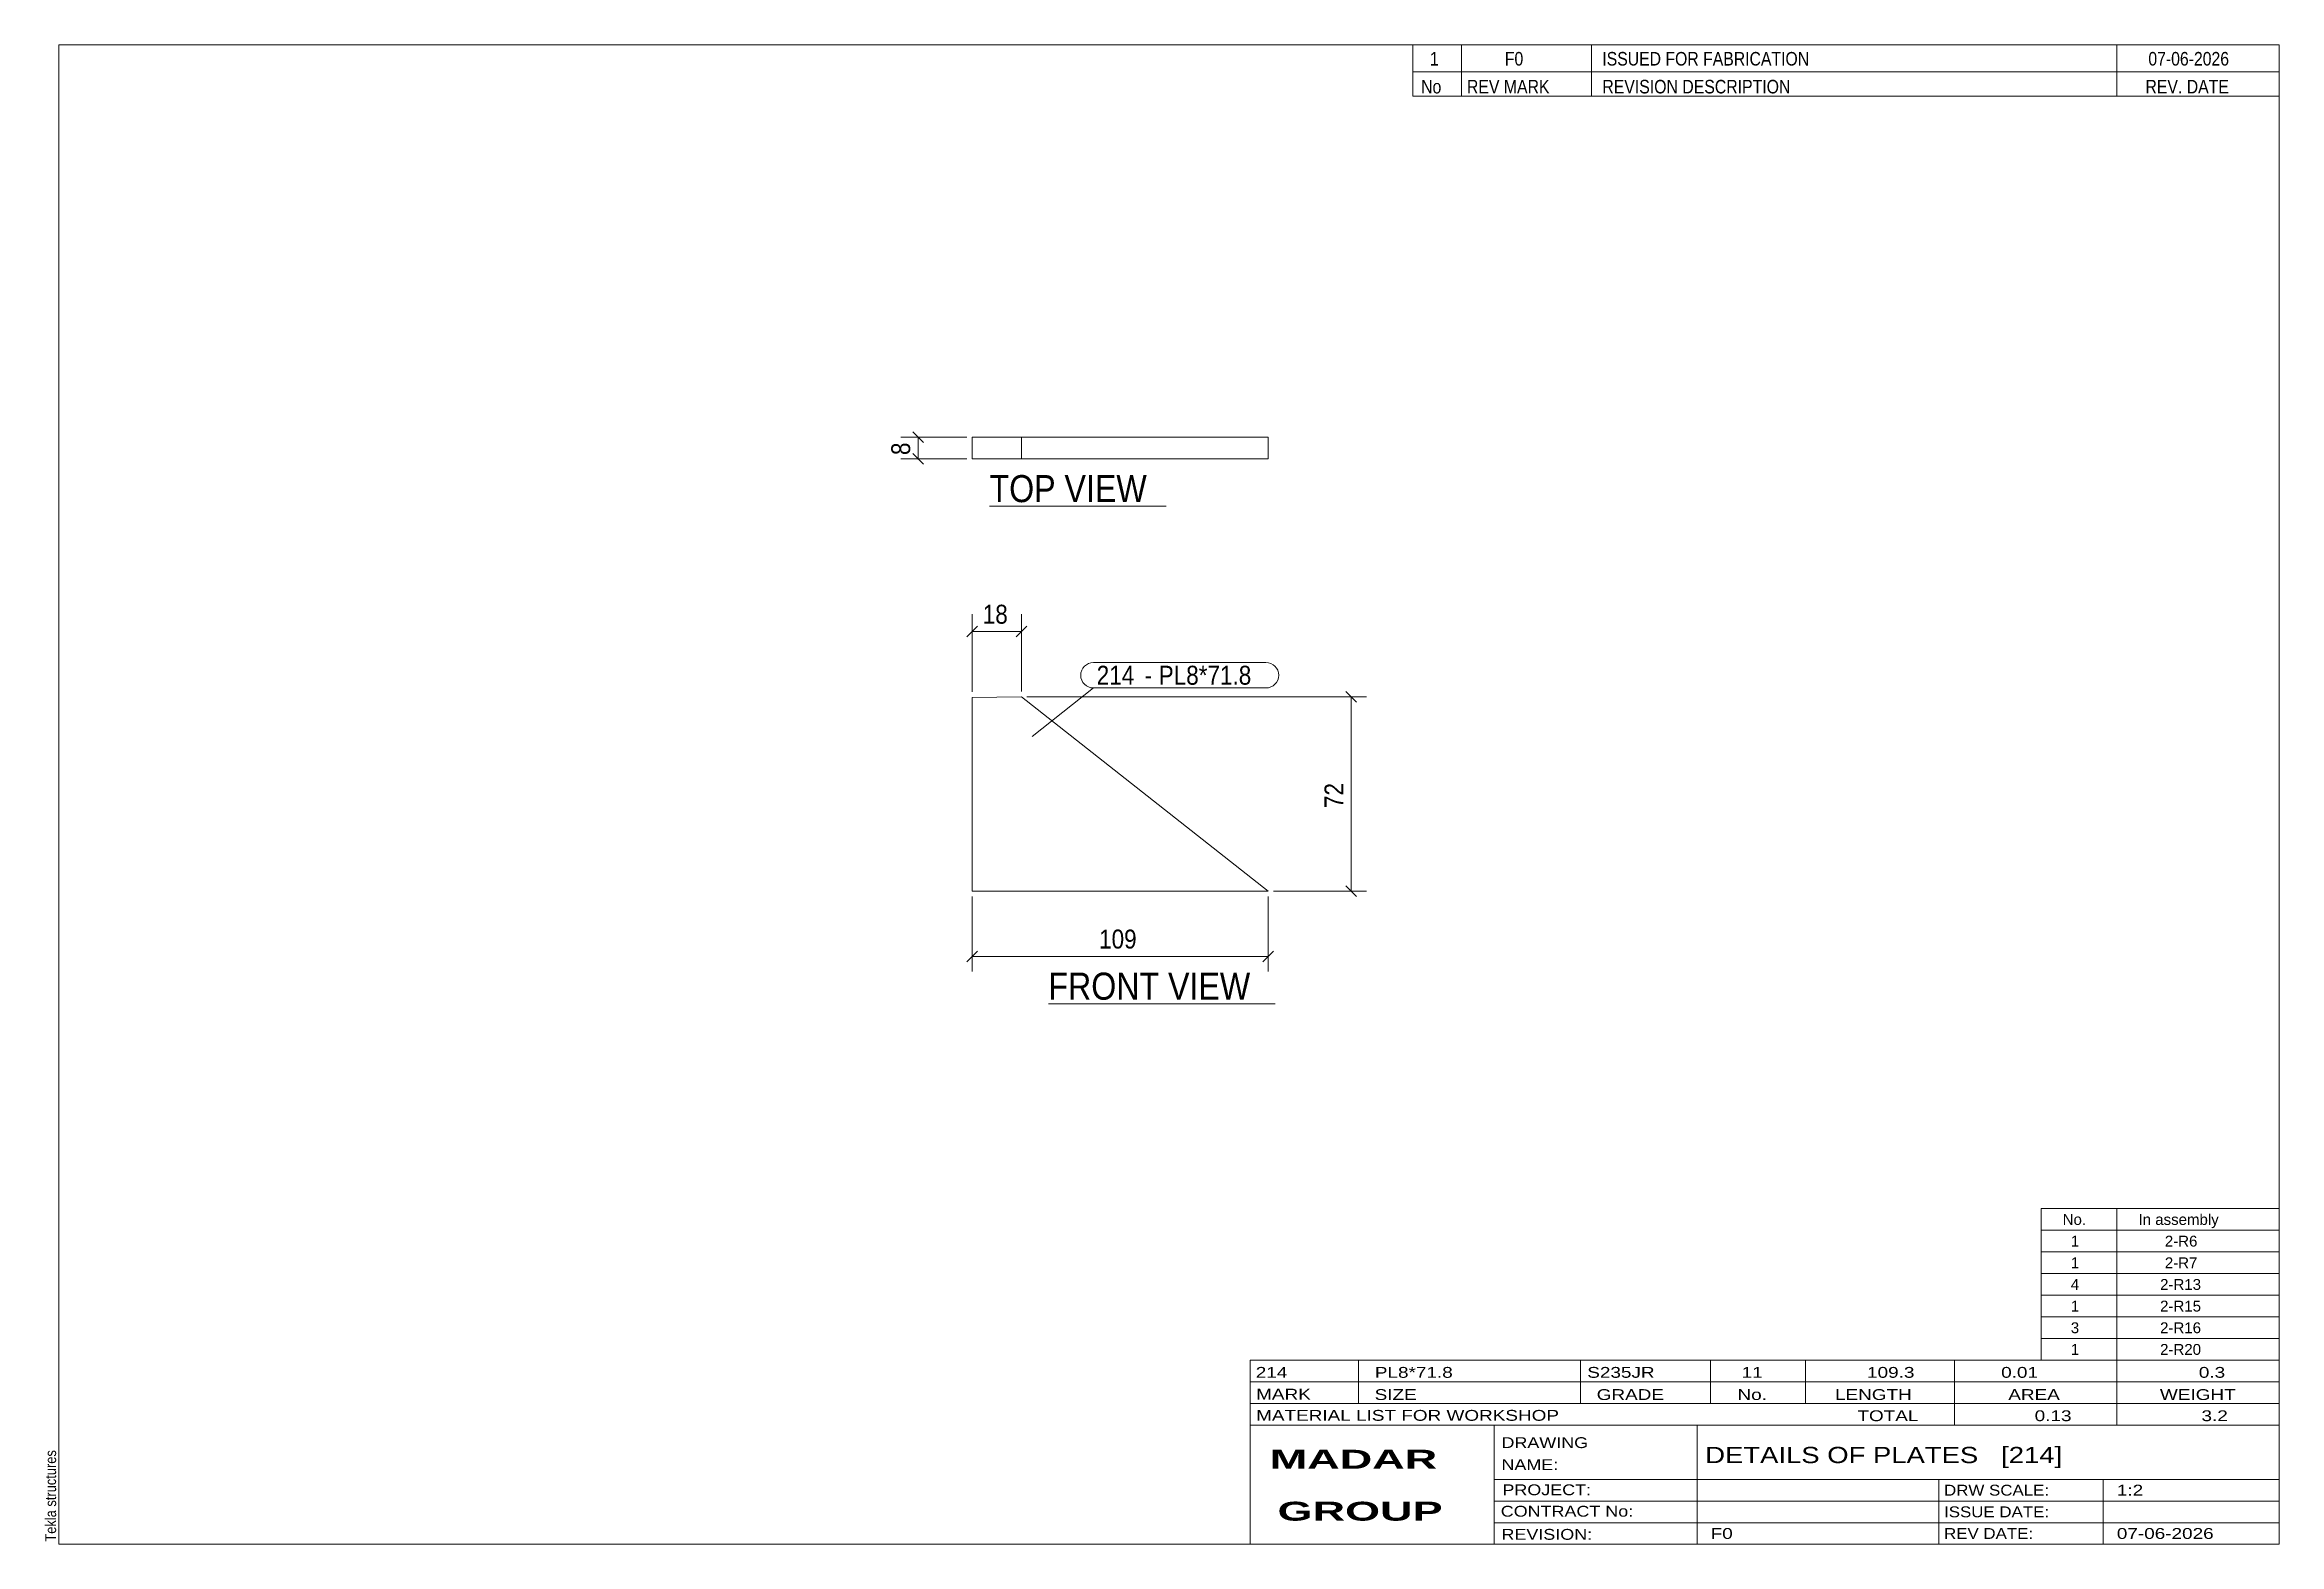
# Model space of a CAD drawing. Header units: millimetres. Extents: x 2 to 415, y 5 to 282.
import ezdxf

# ---------------------------------------------------------------- set-up
doc = ezdxf.new("R2010")
doc.units = ezdxf.units.MM
doc.linetypes.add('XKITLINE00', pattern=[0])
doc.linetypes.add('XKITLINE02', pattern=[4, 2, -2])
for name, color, linetype, lineweight in [('Dimensions', 7, 'Continuous', 0), ('DrawingSheet', 5, 'Continuous', 0), ('OtherObjectType', 7, 'Continuous', 0), ('Part', 2, 'Continuous', 0), ('PartMark', 7, 'Continuous', 0)]:
    doc.layers.add(name, color=color, linetype=linetype, lineweight=lineweight)
doc.styles.add('ARIAL', font='ARIAL.TTF')
doc.styles.add('ARIAL_BOLD', font='ARIALBD.TTF')
doc.styles.add('ARIAL_NARROW', font='ARIALN.TTF')

# ---------------------------------------------------------------- blocks, each defined once
blk = doc.blocks.new('*A1')
at = {"layer": 'Part', "color": 2, "linetype": 'XKITLINE00', "lineweight": 0}
for p, q in [((182.75, 161.54), (173.65, 161.44)), ((173.65, 125.66), (173.65, 161.44)), ((182.75, 161.54), (228.31, 125.66)), ((228.31, 125.66), (173.65, 125.66))]:
    blk.add_line(p, q, dxfattribs=at)
blk = doc.blocks.new('*A2')
at = {"layer": 'Part', "color": 2, "linetype": 'XKITLINE00', "lineweight": 0}
for p, q in [((173.65, 205.5), (173.65, 209.5)), ((228.31, 209.5), (173.65, 209.5)), ((182.75, 205.5), (182.75, 209.5)), ((228.31, 205.5), (228.31, 209.5)), ((173.65, 205.5), (173.65, 205.5)), ((173.65, 205.5), (228.31, 205.5))]:
    blk.add_line(p, q, dxfattribs=at)
at = {"layer": 'Part', "color": 7, "linetype": 'XKITLINE02', "lineweight": 0}
for p in [(173.65, 209.5), (173.65, 205.5)]:
    blk.add_line(p, (173.65, 205.5), dxfattribs=at)
blk = doc.blocks.new('*A3')
at = {"layer": 'DrawingSheet', "color": 5, "linetype": 'XKITLINE00', "lineweight": 0}
for p, q in [((415, 282), (5, 282)), ((5, 282), (5, 5)), ((415, 5), (415, 282)), ((5, 5), (415, 5))]:
    blk.add_line(p, q, dxfattribs=at)
at = {"layer": 'DrawingSheet', "color": 5, "style": 'ARIAL', "width": 0.85}
blk.add_text('Tekla structures', height=2, rotation=90, dxfattribs=at).set_placement((4.5, 5.5))
blk = doc.blocks.new('*A4')
at = {"layer": 'OtherObjectType', "color": 7, "linetype": 'XKITLINE00', "lineweight": 0}
for p, q in [((371, 67), (415, 67)), ((371, 63), (371, 67)), ((385, 63), (385, 67)), ((415, 63), (415, 67)), ((371, 63), (415, 63)), ((371, 59), (371, 63)), ((385, 59), (385, 63)), ((415, 59), (415, 63)), ((371, 59), (415, 59)), ((371, 55), (371, 59)), ((385, 55), (385, 59)), ((415, 55), (415, 59)), ((371, 55), (415, 55)), ((371, 51), (371, 55)), ((385, 51), (385, 55)), ((415, 51), (415, 55)), ((371, 51), (415, 51)), ((371, 47), (371, 51)), ((385, 47), (385, 51)), ((415, 47), (415, 51)), ((371, 47), (415, 47)), ((371, 43), (371, 47)), ((385, 43), (385, 47)), ((415, 43), (415, 47)), ((371, 43), (415, 43)), ((371, 39), (371, 43)), ((385, 39), (385, 43)), ((415, 39), (415, 43)), ((371, 39), (415, 39))]:
    blk.add_line(p, q, dxfattribs=at)
at = {"layer": 'OtherObjectType', "color": 7, "style": 'ARIAL_NARROW', "width": 1.211571}
for s, p in [('In assembly', (389, 64)), ('No.', (375, 64)), ('1', (376.5, 60)), ('2-R6', (393.86, 60)), ('1', (376.5, 56)), ('2-R7', (393.86, 56)), ('4', (376.5, 52)), ('2-R13', (392.99, 52)), ('1', (376.5, 48)), ('2-R15', (392.99, 48)), ('3', (376.5, 44)), ('2-R16', (392.99, 44)), ('1', (376.5, 40)), ('2-R20', (392.99, 40))]:
    blk.add_text(s, height=2, dxfattribs=at).set_placement(p)
blk = doc.blocks.new('*A5')
at = {"layer": 'OtherObjectType', "color": 7, "linetype": 'XKITLINE00', "lineweight": 0}
for p, q in [((255, 282), (415, 282)), ((415, 282), (255, 282)), ((255, 282), (255, 277)), ((264, 282), (264, 277)), ((288, 282), (288, 277)), ((385, 282), (385, 277)), ((415, 282), (415, 277)), ((255, 277), (415, 277)), ((255, 277), (255, 272.5)), ((255, 277), (415, 277)), ((264, 277), (264, 272.5)), ((288, 277), (288, 272.5)), ((385, 277), (385, 272.5)), ((415, 277), (415, 272.5)), ((415, 272.5), (255, 272.5))]:
    blk.add_line(p, q, dxfattribs=at)
at = {"layer": 'OtherObjectType', "color": 7, "style": 'ARIAL_NARROW'}
for s, width, p in [('1', 1.017001, (258.16, 278.15)), ('F0', 1.017001, (272, 278.15)), ('ISSUED FOR FABRICATION', 1.017001, (290, 278.15)), ('07-06-2026', 1.017001, (390.82, 278.15)), ('No', 1.02, (256.54, 273)), ('REV MARK', 1.02, (265, 273)), ('REVISION DESCRIPTION', 1.02, (290, 273)), ('REV. DATE', 1.02, (390.28, 273))]:
    blk.add_text(s, height=2.5, dxfattribs=dict(at, width=width)).set_placement(p)
blk = doc.blocks.new('*A6')
at = {"layer": 'OtherObjectType', "color": 7, "linetype": 'XKITLINE00', "lineweight": 0}
for p, q in [((225, 39), (415, 39)), ((225, 39), (225, 35)), ((225, 39), (415, 39)), ((245, 35), (245, 39)), ((286, 35), (286, 39)), ((310, 35), (310, 39)), ((327.5, 35), (327.5, 39)), ((355, 35), (355, 39)), ((385, 35), (385, 39)), ((415, 35), (415, 39)), ((225, 35), (415, 35)), ((225, 35), (225, 5)), ((225, 35), (415, 35)), ((245, 31), (245, 35)), ((286, 31), (286, 35)), ((310, 31), (310, 35)), ((327.5, 31), (327.5, 35)), ((355, 31), (355, 35)), ((385, 31), (385, 35)), ((415, 31), (415, 35)), ((225, 31), (415, 31)), ((355, 27), (355, 31)), ((385, 27), (385, 31)), ((415, 27), (415, 31)), ((225, 27), (415, 27)), ((270, 21), (270, 27)), ((307.5, 17), (307.5, 27)), ((415, 21), (415, 27)), ((270, 21), (270, 5)), ((415, 17), (415, 21)), ((270, 17), (415, 17)), ((307.5, 5), (307.5, 17)), ((352.16, 13), (352.16, 17)), ((382.5, 5), (382.5, 17)), ((415, 13), (415, 17)), ((270, 13), (415, 13)), ((352.16, 5), (352.16, 13)), ((415, 9), (415, 13)), ((270, 9), (415, 9)), ((415, 5), (415, 9)), ((225, 5), (415, 5)), ((262.5, 5), (415, 5))]:
    blk.add_line(p, q, dxfattribs=at)
at = {"layer": 'OtherObjectType', "color": 7, "style": 'ARIAL_NARROW'}
for s, height, width, p in [('214', 2, 1.525501, (226.01, 35.76)), ('PL8*71.8', 2, 1.525501, (248, 35.76)), ('S235JR', 2, 1.525501, (287.22, 35.76)), ('11', 2, 1.525501, (315.73, 35.76)), ('109.3', 2, 1.525501, (338.88, 35.76)), ('0.01', 2, 1.525501, (363.64, 35.76)), ('0.3', 2, 1.525501, (400.14, 35.76)), ('MARK', 2, 1.525501, (226.08, 31.73)), ('SIZE', 2, 1.525501, (247.96, 31.66)), ('GRADE', 2, 1.525501, (288.96, 31.66)), ('No.', 2, 1.525501, (314.96, 31.66)), ('LENGTH', 2, 1.525501, (332.96, 31.66)), ('AREA', 2, 1.525501, (364.96, 31.66)), ('WEIGHT', 2, 1.525501, (392.96, 31.66)), ('MATERIAL LIST FOR WORKSHOP', 2, 1.525501, (226.08, 27.82)), ('TOTAL', 2, 1.525501, (337.1, 27.75)), ('0.13', 2, 1.525501, (369.83, 27.75)), ('3.2', 2, 1.525501, (400.63, 27.75)), ('DRAWING', 2, 1.445, (271.38, 22.78)), ('NAME:', 2, 1.445, (271.38, 18.72)), ('DETAILS OF PLATES   [214]', 3, 1.474651, (309, 20)), ('PROJECT:', 2, 1.445, (271.55, 14.07)), ('DRW SCALE:', 2, 1.36, (353.1, 14)), ('1:2', 2, 1.525501, (385, 14)), ('CONTRACT No:', 2, 1.445, (271.25, 10.11)), ('ISSUE DATE:', 2, 1.36, (353.1, 10)), ('REVISION:', 2, 1.445, (271.38, 5.84)), ('F0', 2, 1.525501, (310, 6)), ('REV DATE:', 2, 1.36, (353.1, 6)), ('07-06-2026', 2, 1.525501, (385, 6))]:
    blk.add_text(s, height=height, dxfattribs=dict(at, width=width)).set_placement(p)
at = {"layer": 'OtherObjectType', "color": 1, "style": 'ARIAL_BOLD', "width": 1.7}
for s, p in [('MADAR ', (228.58, 18.97)), ('GROUP', (230.03, 9.37))]:
    blk.add_text(s, height=3.5, dxfattribs=at).set_placement(p)
blk = doc.blocks.new('*A7')
at = {"layer": 'Dimensions', "color": 7, "linetype": 'XKITLINE00', "lineweight": 0}
for p, q in [((183.75, 161.54), (246.45, 161.54)), ((242.66, 162.53), (244.64, 160.55)), ((243.65, 125.66), (243.65, 161.54)), ((229.31, 125.66), (246.45, 125.66)), ((242.66, 126.65), (244.64, 124.67))]:
    blk.add_line(p, q, dxfattribs=at)
at = {"layer": 'Dimensions', "color": 3}
for p in [(243.65, 161.54), (243.65, 125.66)]:
    blk.add_point(p, dxfattribs=at)
at = {"layer": 'Dimensions', "color": 3, "style": 'ARIAL', "width": 0.85}
blk.add_text('72', height=3.5, rotation=90.0002, dxfattribs=at).set_placement((242.2, 141))
blk = doc.blocks.new('*A8')
at = {"layer": 'Dimensions', "color": 7, "linetype": 'XKITLINE00', "lineweight": 0}
for p, q in [((173.65, 124.66), (173.65, 110.8)), ((228.31, 124.66), (228.31, 110.8)), ((174.64, 114.59), (172.66, 112.61)), ((173.65, 113.6), (228.31, 113.6)), ((229.3, 114.59), (227.32, 112.61))]:
    blk.add_line(p, q, dxfattribs=at)
at = {"layer": 'Dimensions', "color": 3}
for p in [(173.65, 113.6), (228.31, 113.6)]:
    blk.add_point(p, dxfattribs=at)
at = {"layer": 'Dimensions', "color": 3, "style": 'ARIAL', "width": 0.85}
blk.add_text('109', height=3.5, dxfattribs=at).set_placement((197.08, 115.05))
blk = doc.blocks.new('*A9')
at = {"layer": 'Dimensions', "color": 7, "linetype": 'XKITLINE00', "lineweight": 0}
for p, q in [((174.64, 174.59), (172.66, 172.61)), ((173.65, 162.44), (173.65, 176.8)), ((173.65, 173.6), (182.75, 173.6)), ((183.74, 174.59), (181.76, 172.61)), ((182.75, 162.54), (182.75, 176.8))]:
    blk.add_line(p, q, dxfattribs=at)
at = {"layer": 'Dimensions', "color": 3}
for p in [(173.65, 173.6), (182.75, 173.6)]:
    blk.add_point(p, dxfattribs=at)
at = {"layer": 'Dimensions', "color": 3, "style": 'ARIAL', "width": 0.85}
blk.add_text('18', height=3.5, dxfattribs=at).set_placement((175.6, 175.05))
blk = doc.blocks.new('*A10')
at = {"layer": 'PartMark', "color": 7, "linetype": 'XKITLINE00', "lineweight": 0}
for p, q in [((196.04, 167.88), (227.89, 167.88)), ((184.73, 154.22), (196.04, 163.18)), ((196.04, 163.18), (227.89, 163.18))]:
    blk.add_line(p, q, dxfattribs=at)
for centre, start, end in [((196.04, 165.53), 90, 270), ((227.89, 165.53), 270, 90)]:
    blk.add_arc(centre, 2.35, start, end, dxfattribs=at)
at = {"layer": 'PartMark', "color": 1, "style": 'ARIAL', "width": 0.85}
blk.add_text('214', height=3.5, dxfattribs=at).set_placement((196.64, 163.78))
at = {"layer": 'PartMark', "color": 3, "style": 'ARIAL', "width": 0.85}
for s, p in [('-', (205.48, 163.78)), ('PL8*71.8', (208.08, 163.78))]:
    blk.add_text(s, height=3.5, dxfattribs=at).set_placement(p)
blk = doc.blocks.new('*A11')
at = {"layer": 'OtherObjectType', "color": 7, "linetype": 'XKITLINE00', "lineweight": 0}
blk.add_line((187.72, 104.85), (229.58, 104.85), dxfattribs=at)
at = {"layer": 'OtherObjectType', "color": 3, "style": 'ARIAL', "width": 0.85}
blk.add_text('FRONT VIEW', height=5, dxfattribs=at).set_placement((187.72, 105.6))
blk = doc.blocks.new('*A12')
at = {"layer": 'Dimensions', "color": 7, "linetype": 'XKITLINE00', "lineweight": 0}
for p, q in [((162.66, 210.49), (164.64, 208.51)), ((172.65, 209.5), (160.45, 209.5)), ((162.66, 206.49), (164.64, 204.51)), ((163.65, 205.5), (163.65, 209.5)), ((172.65, 205.5), (160.45, 205.5))]:
    blk.add_line(p, q, dxfattribs=at)
at = {"layer": 'Dimensions', "color": 3}
for p in [(163.65, 209.5), (163.65, 205.5)]:
    blk.add_point(p, dxfattribs=at)
at = {"layer": 'Dimensions', "color": 3, "style": 'ARIAL', "width": 0.85}
blk.add_text('8', height=3.5, rotation=90.0002, dxfattribs=at).set_placement((162.2, 206.2))
blk = doc.blocks.new('*A13')
at = {"layer": 'OtherObjectType', "color": 7, "linetype": 'XKITLINE00', "lineweight": 0}
blk.add_line((176.85, 196.75), (209.45, 196.75), dxfattribs=at)
at = {"layer": 'OtherObjectType', "color": 3, "style": 'ARIAL', "width": 0.85}
blk.add_text('TOP VIEW', height=5, dxfattribs=at).set_placement((176.85, 197.5))

msp = doc.modelspace()

# ---------------------------------------------------------------- block references
at = {"lineweight": 0}
for name in ['*A3', '*A5', '*A12', '*A2', '*A13', '*A9', '*A10', '*A1', '*A7', '*A8', '*A11', '*A4', '*A6']:
    msp.add_blockref(name, (0, 0), dxfattribs=at)

doc.saveas('drawing.dxf')
